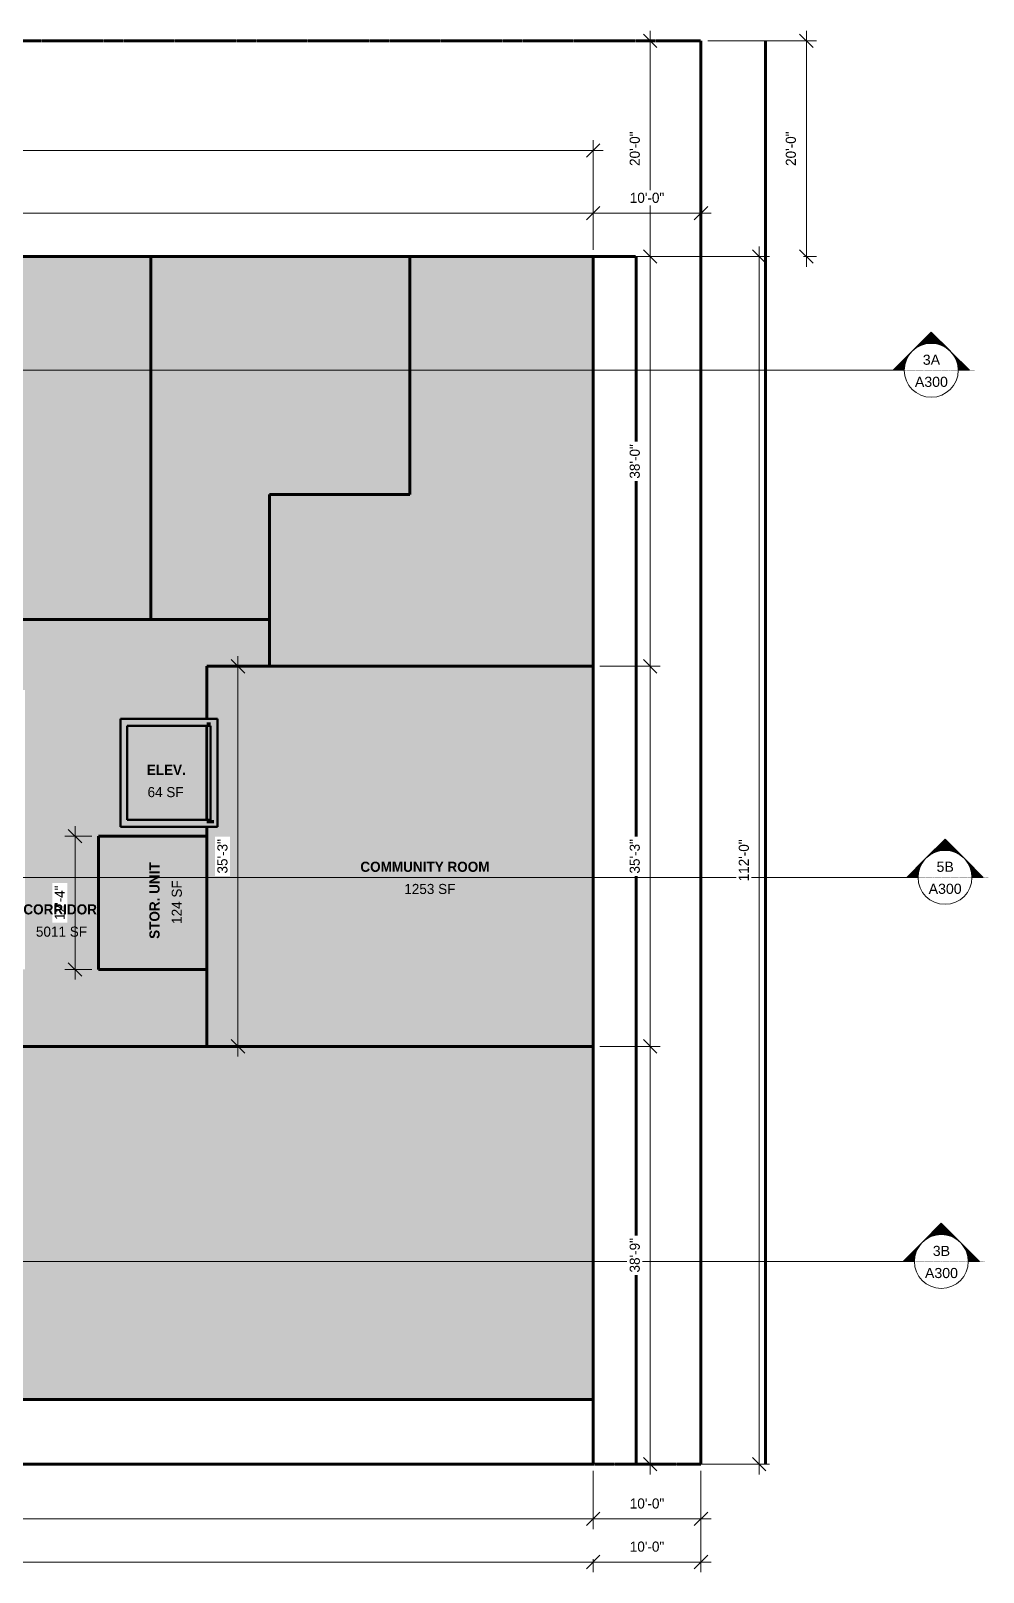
# Model space of a CAD drawing. Header units: inches. Extents: x 8547 to 10795, y 14257 to 16287.
# Drawn here: x 9735 to 10795, y 14488 to 16203 of the extents above; entities that cross this region are included whole.
import ezdxf

# ---------------------------------------------------------------- set-up
doc = ezdxf.new("R2010")
doc.units = ezdxf.units.IN
doc.header["$MEASUREMENT"] = 0
doc.linetypes.add('Double Dash 3_8_', pattern=[1, 0.375, -0.125, 0.125, -0.125, 0.125, -0.125])
for name, color, linetype, lineweight in [('A-ANNO-DIMS-1', 211, 'Continuous', 20), ('A-AREA-1', 7, 'Continuous', 140), ('A-AREA-IDEN', 2, 'Continuous', 9), ('A-AREA-PATT-1', 10, 'Continuous', 9), ('A-AREA-PATT-2', 9, 'Continuous', 9), ('A-AREA-PATT-3', 254, 'Continuous', 9), ('A-WALL', 113, 'Continuous', 13), ('A-WALL-1', 113, 'Continuous', 50), ('C-PROP-LINE-1', 91, 'Double Dash 3_8_', 140), ('G-ANNO-SYMB', 111, 'Continuous', 9)]:
    doc.layers.add(name, color=color, linetype=linetype, lineweight=lineweight)
doc.styles.add('Arial', font='arial.ttf', dxfattribs={"height": 11.25})
doc.styles.add('Arial_1', font='arial.ttf', dxfattribs={"width": 0.25, "height": 3.75})
doc.styles.add('Century Gothic', font='ufonts.com_century-gothic.ttf', dxfattribs={"height": 11.25})
doc.styles.add('Century Gothic_B', font='GOTHICB.TTF', dxfattribs={"height": 11.25})
doc.dimstyles.new('OD__1__Tol__', dxfattribs={"dimscale": 12, "dimtxt": 11.746893, "dimasz": 1.25, "dimexe": 0.9375, "dimexo": 0.625, "dimgap": 0.9375, "dimtad": 1, "dimdec": 0, "dimzin": 3, "dimdsep": 46, "dimlunit": 4, "dimtxsty": 'Century Gothic', "dimblk1": 'OBLIQUE', "dimblk2": 'OBLIQUE', "dimsah": 1, "dimcen": 0.09, "dimdle": 0.9375, "dimazin": 0, "dimtfac": 1, "dimtdec": 4, "dimtix": 1, "dimtmove": 0, "dimatfit": 3, "dimfxl": 1, "dimtvp": 1, "dimtfill": 1, "dimfrac": 2, "dimtolj": 1, "dimtzin": 0, "dimlwd": 20, "dimlwe": 20, "dimarcsym": 2})

# ---------------------------------------------------------------- blocks, each defined once
blk = doc.blocks.new('Family - ___-627289-FLOOR PLAN - 5TH FLOOR')
at = {"layer": 'C-PROP-LINE-1'}
for p, q in [((8776.6, 14607.9), (8776.6, 16191.9)), ((8776.6, 16191.9), (10480.6, 16191.9)), ((10480.6, 16191.9), (10480.6, 14607.9)), ((10480.6, 14607.9), (8776.6, 14607.9))]:
    blk.add_line(p, q, dxfattribs=at)
blk = doc.blocks.new('Family - ___-627377-FLOOR PLAN - 5TH FLOOR')
at = {"layer": 'C-PROP-LINE-1'}
for p, q in [((8776.6, 14607.9), (8776.6, 16191.9)), ((8776.6, 16191.9), (10480.6, 16191.9)), ((10480.6, 16191.9), (10480.6, 14607.9)), ((10480.6, 14607.9), (8776.6, 14607.9))]:
    blk.add_line(p, q, dxfattribs=at)
blk = doc.blocks.new('Family - ___-940451-FLOOR PLAN - 5TH FLOOR')
at = {"layer": 'C-PROP-LINE-1'}
for p, q in [((8848.6, 14607.9), (8848.6, 15951.9)), ((8848.6, 15951.9), (10408.6, 15951.9)), ((10408.6, 15951.9), (10408.6, 14607.9)), ((10408.6, 14607.9), (8848.6, 14607.9))]:
    blk.add_line(p, q, dxfattribs=at)
blk = doc.blocks.new('Family - ___-940702-FLOOR PLAN - 5TH FLOOR')
at = {"layer": 'C-PROP-LINE-1'}
blk.add_line((10552.6, 16191.9), (10552.6, 14607.9), dxfattribs=at)
blk = doc.blocks.new('Section - Section Head - Filled-22785-FLOOR PLAN - 5TH FLOOR')
at = {"layer": 'G-ANNO-SYMB'}
h = blk.add_hatch(color=256, dxfattribs=at)
edge = h.paths.add_edge_path(flags=0)
edge.add_line((-0.427, 0.177), (-0.25, 0.354))
edge.add_line((-0.25, 0.354), (-0.25, 0.25))
edge.add_arc((-0.25, 0), 0.25, 90, 135)
h = blk.add_hatch(color=256, dxfattribs=at)
edge = h.paths.add_edge_path(flags=0)
edge.add_arc((-0.25, 0), 0.25, 45, 90)
edge.add_line((-0.25, 0.25), (-0.25, 0.354))
edge.add_line((-0.25, 0.354), (-0.073, 0.177))
h = blk.add_hatch(color=256, dxfattribs=at)
edge = h.paths.add_edge_path(flags=0)
edge.add_arc((-0.25, 0), 0.25, 137.9216, 180)
edge.add_line((-0.5, 0), (-0.604, 0))
edge.add_line((-0.604, 0), (-0.436, 0.168))
h = blk.add_hatch(color=256, dxfattribs=at)
edge = h.paths.add_edge_path(flags=0)
edge.add_line((-0.064, 0.168), (0.104, 0))
edge.add_line((0.104, 0), (0, 0))
edge.add_arc((-0.25, 0), 0.25, 0, 42.0784)
for p, q in [((-0.25, 0.354), (-0.427, 0.177)), ((-0.25, 0.25), (-0.25, 0.354)), ((-0.073, 0.177), (-0.25, 0.354)), ((-0.25, 0.354), (-0.25, 0.25)), ((-0.436, 0.168), (-0.604, 0)), ((0.104, 0), (-0.064, 0.168)), ((-0.604, 0), (-0.5, 0)), ((0, 0), (0.104, 0))]:
    blk.add_line(p, q, dxfattribs=at)
for start, end in [(360, 180), (137.9216, 180), (90, 135), (45, 90), (0, 42.0784), (180, 360)]:
    blk.add_arc((-0.25, 0), 0.25, start, end, dxfattribs=at)
blk = doc.blocks.new('_Oblique')
at = {"color": 0, "linetype": 'ByBlock', "lineweight": -2}
blk.add_line((-0.5, -0.5), (0.5, 0.5), dxfattribs=at)
blk = doc.blocks.new('DIMBLOCK1-FLOOR PLAN - 5TH FLOOR')
at = {"layer": 'A-ANNO-DIMS-1', "color": 0, "lineweight": 20, "transparency": 16777216}
for p, q in [((10597.9, 15940.6), (10597.9, 16203.1)), ((10488.1, 16191.9), (10609.1, 16191.9)), ((10594.8, 15951.9), (10609.1, 15951.9))]:
    blk.add_line(p, q, dxfattribs=at)
at = {"layer": 'Defpoints', "color": 0, "transparency": 16777216}
for p in [(10480.6, 16191.9), (10597.9, 16191.9), (10587.3, 15951.9)]:
    blk.add_point(p, dxfattribs=at)
at = {"layer": 'A-ANNO-DIMS-1', "color": 0, "lineweight": 20, "transparency": 16777216, "xscale": 15, "yscale": 15, "zscale": 15}
for p, rotation in [((10597.9, 16191.9), 90), ((10597.9, 15951.9), 270)]:
    blk.add_blockref('_Oblique', p, dxfattribs=dict(at, rotation=rotation))
at = {"layer": 'A-ANNO-DIMS-1', "color": 0, "transparency": 16777216, "insert": (10580.7, 16071.9), "char_height": 11.25, "attachment_point": 5, "rotation": 90, "style": 'Century Gothic', "bg_fill": 3, "box_fill_scale": 1.25, "bg_fill_color": 256, "bg_fill_true_color": 13158600, "bg_fill_transparency": 0}
blk.add_mtext('\\A1;20\'-0"', dxfattribs=at)
blk = doc.blocks.new('DIMBLOCK3-FLOOR PLAN - 5TH FLOOR')
at = {"layer": 'A-ANNO-DIMS-1', "color": 0, "lineweight": 20, "transparency": 16777216}
for p, q in [((8885.4, 14499), (10371.9, 14499)), ((8896.6, 14502.1), (8896.6, 14487.7)), ((10360.6, 14502.1), (10360.6, 14487.7))]:
    blk.add_line(p, q, dxfattribs=at)
at = {"layer": 'Defpoints', "color": 0, "transparency": 16777216}
for p in [(8896.6, 14509.6), (10360.6, 14509.6), (10360.6, 14499)]:
    blk.add_point(p, dxfattribs=at)
at = {"layer": 'A-ANNO-DIMS-1', "color": 0, "lineweight": 20, "transparency": 16777216, "xscale": 15, "yscale": 15, "zscale": 15, "rotation": 180}
blk.add_blockref('_Oblique', (8896.6, 14499), dxfattribs=at)
at = {"layer": 'A-ANNO-DIMS-1', "color": 0, "lineweight": 20, "transparency": 16777216, "xscale": 15, "yscale": 15, "zscale": 15}
blk.add_blockref('_Oblique', (10360.6, 14499), dxfattribs=at)
at = {"layer": 'A-ANNO-DIMS-1', "color": 0, "transparency": 16777216, "insert": (9628.6, 14516.1), "char_height": 11.25, "attachment_point": 5, "style": 'Century Gothic', "bg_fill": 3, "box_fill_scale": 1.25, "bg_fill_color": 256, "bg_fill_true_color": 13158600, "bg_fill_transparency": 0}
blk.add_mtext('\\A1;122\'-0"', dxfattribs=at)
blk = doc.blocks.new('DIMBLOCK4-FLOOR PLAN - 5TH FLOOR')
at = {"layer": 'A-ANNO-DIMS-1', "color": 0, "lineweight": 20, "transparency": 16777216}
for p, q in [((10480.6, 14600.4), (10480.6, 14487.7)), ((10349.4, 14499), (10491.9, 14499)), ((10360.6, 14502.1), (10360.6, 14487.7))]:
    blk.add_line(p, q, dxfattribs=at)
at = {"layer": 'Defpoints', "color": 0, "transparency": 16777216}
for p in [(10480.6, 14607.9), (10360.6, 14509.6), (10480.6, 14499)]:
    blk.add_point(p, dxfattribs=at)
at = {"layer": 'A-ANNO-DIMS-1', "color": 0, "lineweight": 20, "transparency": 16777216, "xscale": 15, "yscale": 15, "zscale": 15, "rotation": 180}
blk.add_blockref('_Oblique', (10360.6, 14499), dxfattribs=at)
at = {"layer": 'A-ANNO-DIMS-1', "color": 0, "lineweight": 20, "transparency": 16777216, "xscale": 15, "yscale": 15, "zscale": 15}
blk.add_blockref('_Oblique', (10480.6, 14499), dxfattribs=at)
at = {"layer": 'A-ANNO-DIMS-1', "color": 0, "transparency": 16777216, "insert": (10420.6, 14516.1), "char_height": 11.25, "attachment_point": 5, "style": 'Century Gothic', "bg_fill": 3, "box_fill_scale": 1.25, "bg_fill_color": 256, "bg_fill_true_color": 13158600, "bg_fill_transparency": 0}
blk.add_mtext('\\A1;10\'-0"', dxfattribs=at)
blk = doc.blocks.new('DIMBLOCK6-FLOOR PLAN - 5TH FLOOR')
at = {"layer": 'A-ANNO-DIMS-1', "color": 0, "lineweight": 20, "transparency": 16777216}
for p, q in [((8896.6, 14600.4), (8896.6, 14535.7)), ((10360.6, 14600.4), (10360.6, 14535.7)), ((8885.4, 14547), (10371.9, 14547))]:
    blk.add_line(p, q, dxfattribs=at)
at = {"layer": 'Defpoints', "color": 0, "transparency": 16777216}
for p in [(8896.6, 14607.9), (10360.6, 14607.9), (10360.6, 14547)]:
    blk.add_point(p, dxfattribs=at)
at = {"layer": 'A-ANNO-DIMS-1', "color": 0, "lineweight": 20, "transparency": 16777216, "xscale": 15, "yscale": 15, "zscale": 15, "rotation": 180}
blk.add_blockref('_Oblique', (8896.6, 14547), dxfattribs=at)
at = {"layer": 'A-ANNO-DIMS-1', "color": 0, "lineweight": 20, "transparency": 16777216, "xscale": 15, "yscale": 15, "zscale": 15}
blk.add_blockref('_Oblique', (10360.6, 14547), dxfattribs=at)
at = {"layer": 'A-ANNO-DIMS-1', "color": 0, "transparency": 16777216, "insert": (9628.6, 14564.1), "char_height": 11.25, "attachment_point": 5, "style": 'Century Gothic', "bg_fill": 3, "box_fill_scale": 1.25, "bg_fill_color": 256, "bg_fill_true_color": 13158600, "bg_fill_transparency": 0}
blk.add_mtext('\\A1;122\'-0"', dxfattribs=at)
blk = doc.blocks.new('DIMBLOCK7-FLOOR PLAN - 5TH FLOOR')
at = {"layer": 'A-ANNO-DIMS-1', "color": 0, "lineweight": 20, "transparency": 16777216}
for p, q in [((10360.6, 14600.4), (10360.6, 14535.7)), ((10480.6, 14600.4), (10480.6, 14535.7)), ((10349.4, 14547), (10491.9, 14547))]:
    blk.add_line(p, q, dxfattribs=at)
at = {"layer": 'Defpoints', "color": 0, "transparency": 16777216}
for p in [(10360.6, 14607.9), (10480.6, 14607.9), (10480.6, 14547)]:
    blk.add_point(p, dxfattribs=at)
at = {"layer": 'A-ANNO-DIMS-1', "color": 0, "lineweight": 20, "transparency": 16777216, "xscale": 15, "yscale": 15, "zscale": 15, "rotation": 180}
blk.add_blockref('_Oblique', (10360.6, 14547), dxfattribs=at)
at = {"layer": 'A-ANNO-DIMS-1', "color": 0, "lineweight": 20, "transparency": 16777216, "xscale": 15, "yscale": 15, "zscale": 15}
blk.add_blockref('_Oblique', (10480.6, 14547), dxfattribs=at)
at = {"layer": 'A-ANNO-DIMS-1', "color": 0, "transparency": 16777216, "insert": (10420.6, 14564.1), "char_height": 11.25, "attachment_point": 5, "style": 'Century Gothic', "bg_fill": 3, "box_fill_scale": 1.25, "bg_fill_color": 256, "bg_fill_true_color": 13158600, "bg_fill_transparency": 0}
blk.add_mtext('\\A1;10\'-0"', dxfattribs=at)
blk = doc.blocks.new('DIMBLOCK13-FLOOR PLAN - 5TH FLOOR')
at = {"layer": 'A-ANNO-DIMS-1', "color": 0, "lineweight": 20, "transparency": 16777216}
for p, q in [((10424.2, 16203.1), (10424.2, 15940.6)), ((10427.3, 16191.9), (10412.9, 16191.9)), ((10368.1, 15951.9), (10435.4, 15951.9))]:
    blk.add_line(p, q, dxfattribs=at)
at = {"layer": 'Defpoints', "color": 0, "transparency": 16777216}
for p in [(10434.8, 16191.9), (10360.6, 15951.9), (10424.2, 15951.9)]:
    blk.add_point(p, dxfattribs=at)
at = {"layer": 'A-ANNO-DIMS-1', "color": 0, "lineweight": 20, "transparency": 16777216, "xscale": 15, "yscale": 15, "zscale": 15}
for p, rotation in [((10424.2, 16191.9), 90), ((10424.2, 15951.9), 270)]:
    blk.add_blockref('_Oblique', p, dxfattribs=dict(at, rotation=rotation))
at = {"layer": 'A-ANNO-DIMS-1', "color": 0, "transparency": 16777216, "insert": (10407, 16071.9), "char_height": 11.25, "attachment_point": 5, "rotation": 90, "style": 'Century Gothic', "bg_fill": 3, "box_fill_scale": 1.25, "bg_fill_color": 256, "bg_fill_true_color": 13158600, "bg_fill_transparency": 0}
blk.add_mtext('\\A1;20\'-0"', dxfattribs=at)
blk = doc.blocks.new('DIMBLOCK14-FLOOR PLAN - 5TH FLOOR')
at = {"layer": 'A-ANNO-DIMS-1', "color": 0, "lineweight": 20, "transparency": 16777216}
for p, q in [((10424.2, 15963.1), (10424.2, 15484.6)), ((10368.1, 15951.9), (10435.4, 15951.9)), ((10368.1, 15495.9), (10435.4, 15495.9))]:
    blk.add_line(p, q, dxfattribs=at)
at = {"layer": 'Defpoints', "color": 0, "transparency": 16777216}
for p in [(10360.6, 15951.9), (10360.6, 15495.9), (10424.2, 15495.9)]:
    blk.add_point(p, dxfattribs=at)
at = {"layer": 'A-ANNO-DIMS-1', "color": 0, "lineweight": 20, "transparency": 16777216, "xscale": 15, "yscale": 15, "zscale": 15}
for p, rotation in [((10424.2, 15951.9), 90), ((10424.2, 15495.9), 270)]:
    blk.add_blockref('_Oblique', p, dxfattribs=dict(at, rotation=rotation))
at = {"layer": 'A-ANNO-DIMS-1', "color": 0, "transparency": 16777216, "insert": (10407, 15723.9), "char_height": 11.25, "attachment_point": 5, "rotation": 90, "style": 'Century Gothic', "bg_fill": 3, "box_fill_scale": 1.25, "bg_fill_color": 256, "bg_fill_true_color": 13158600, "bg_fill_transparency": 0}
blk.add_mtext('\\A1;38\'-0"', dxfattribs=at)
blk = doc.blocks.new('DIMBLOCK15-FLOOR PLAN - 5TH FLOOR')
at = {"layer": 'A-ANNO-DIMS-1', "color": 0, "lineweight": 20, "transparency": 16777216}
for p, q in [((10424.2, 15507.1), (10424.2, 15061.6)), ((10368.1, 15495.9), (10435.4, 15495.9)), ((10368.1, 15072.9), (10435.4, 15072.9))]:
    blk.add_line(p, q, dxfattribs=at)
at = {"layer": 'Defpoints', "color": 0, "transparency": 16777216}
for p in [(10360.6, 15495.9), (10360.6, 15072.9), (10424.2, 15072.9)]:
    blk.add_point(p, dxfattribs=at)
at = {"layer": 'A-ANNO-DIMS-1', "color": 0, "lineweight": 20, "transparency": 16777216, "xscale": 15, "yscale": 15, "zscale": 15}
for p, rotation in [((10424.2, 15495.9), 90), ((10424.2, 15072.9), 270)]:
    blk.add_blockref('_Oblique', p, dxfattribs=dict(at, rotation=rotation))
at = {"layer": 'A-ANNO-DIMS-1', "color": 0, "transparency": 16777216, "insert": (10407, 15284.4), "char_height": 11.25, "attachment_point": 5, "rotation": 90, "style": 'Century Gothic', "bg_fill": 3, "box_fill_scale": 1.25, "bg_fill_color": 256, "bg_fill_true_color": 13158600, "bg_fill_transparency": 0}
blk.add_mtext('\\A1;35\'-3"', dxfattribs=at)
blk = doc.blocks.new('DIMBLOCK16-FLOOR PLAN - 5TH FLOOR')
at = {"layer": 'A-ANNO-DIMS-1', "color": 0, "lineweight": 20, "transparency": 16777216}
for p, q in [((10424.2, 15084.1), (10424.2, 14596.6)), ((10368.1, 15072.9), (10435.4, 15072.9)), ((10427.3, 14607.9), (10412.9, 14607.9))]:
    blk.add_line(p, q, dxfattribs=at)
at = {"layer": 'Defpoints', "color": 0, "transparency": 16777216}
for p in [(10360.6, 15072.9), (10424.2, 14607.9), (10434.8, 14607.9)]:
    blk.add_point(p, dxfattribs=at)
at = {"layer": 'A-ANNO-DIMS-1', "color": 0, "lineweight": 20, "transparency": 16777216, "xscale": 15, "yscale": 15, "zscale": 15}
for p, rotation in [((10424.2, 15072.9), 90), ((10424.2, 14607.9), 270)]:
    blk.add_blockref('_Oblique', p, dxfattribs=dict(at, rotation=rotation))
at = {"layer": 'A-ANNO-DIMS-1', "color": 0, "transparency": 16777216, "insert": (10407, 14840.4), "char_height": 11.25, "attachment_point": 5, "rotation": 90, "style": 'Century Gothic', "bg_fill": 3, "box_fill_scale": 1.25, "bg_fill_color": 256, "bg_fill_true_color": 13158600, "bg_fill_transparency": 0}
blk.add_mtext('\\A1;38\'-9"', dxfattribs=at)
blk = doc.blocks.new('DIMBLOCK18-FLOOR PLAN - 5TH FLOOR')
at = {"layer": 'A-ANNO-DIMS-1', "color": 0, "lineweight": 20, "transparency": 16777216}
for p, q in [((9802.9, 15306.9), (9772.9, 15306.9)), ((9784.1, 15147.2), (9784.1, 15318.1)), ((9802.9, 15158.5), (9772.9, 15158.5))]:
    blk.add_line(p, q, dxfattribs=at)
at = {"layer": 'Defpoints', "color": 0, "transparency": 16777216}
for p in [(9784.1, 15306.9), (9810.4, 15306.9), (9810.4, 15158.5)]:
    blk.add_point(p, dxfattribs=at)
at = {"layer": 'A-ANNO-DIMS-1', "color": 0, "lineweight": 20, "transparency": 16777216, "xscale": 15, "yscale": 15, "zscale": 15}
for p, rotation in [((9784.1, 15306.9), 90), ((9784.1, 15158.5), 270)]:
    blk.add_blockref('_Oblique', p, dxfattribs=dict(at, rotation=rotation))
at = {"layer": 'A-ANNO-DIMS-1', "color": 0, "transparency": 16777216, "insert": (9767.1, 15232.7), "char_height": 11.25, "attachment_point": 5, "rotation": 90, "style": 'Century Gothic', "bg_fill": 3, "box_fill_scale": 1.25, "bg_fill_color": 256, "bg_fill_true_color": 13158600, "bg_fill_transparency": 0}
blk.add_mtext('\\A1;12\'-4"', dxfattribs=at)
blk = doc.blocks.new('DIMBLOCK19-FLOOR PLAN - 5TH FLOOR')
at = {"layer": 'A-ANNO-DIMS-1', "color": 0, "lineweight": 20, "transparency": 16777216}
for p, q in [((9965.4, 15061.6), (9965.4, 15507.1)), ((9962.3, 15495.9), (9976.6, 15495.9)), ((9962.3, 15072.9), (9976.6, 15072.9))]:
    blk.add_line(p, q, dxfattribs=at)
at = {"layer": 'Defpoints', "color": 0, "transparency": 16777216}
for p in [(9954.8, 15495.9), (9965.4, 15495.9), (9954.8, 15072.9)]:
    blk.add_point(p, dxfattribs=at)
at = {"layer": 'A-ANNO-DIMS-1', "color": 0, "lineweight": 20, "transparency": 16777216, "xscale": 15, "yscale": 15, "zscale": 15}
for p, rotation in [((9965.4, 15495.9), 90), ((9965.4, 15072.9), 270)]:
    blk.add_blockref('_Oblique', p, dxfattribs=dict(at, rotation=rotation))
at = {"layer": 'A-ANNO-DIMS-1', "color": 0, "transparency": 16777216, "insert": (9948.2, 15284.4), "char_height": 11.25, "attachment_point": 5, "rotation": 90, "style": 'Century Gothic', "bg_fill": 3, "box_fill_scale": 1.25, "bg_fill_color": 256, "bg_fill_true_color": 13158600, "bg_fill_transparency": 0}
blk.add_mtext('\\A1;35\'-3"', dxfattribs=at)
blk = doc.blocks.new('DIMBLOCK21-FLOOR PLAN - 5TH FLOOR')
at = {"layer": 'A-ANNO-DIMS-1', "color": 0, "lineweight": 20, "transparency": 16777216}
for p, q in [((8896.6, 15959.4), (8896.6, 16011.3)), ((10360.6, 15959.4), (10360.6, 16011.3)), ((8885.4, 16000.1), (10371.9, 16000.1))]:
    blk.add_line(p, q, dxfattribs=at)
at = {"layer": 'Defpoints', "color": 0, "transparency": 16777216}
for p in [(10360.6, 16000.1), (8896.6, 15951.9), (10360.6, 15951.9)]:
    blk.add_point(p, dxfattribs=at)
at = {"layer": 'A-ANNO-DIMS-1', "color": 0, "lineweight": 20, "transparency": 16777216, "xscale": 15, "yscale": 15, "zscale": 15, "rotation": 180}
blk.add_blockref('_Oblique', (8896.6, 16000.1), dxfattribs=at)
at = {"layer": 'A-ANNO-DIMS-1', "color": 0, "lineweight": 20, "transparency": 16777216, "xscale": 15, "yscale": 15, "zscale": 15}
blk.add_blockref('_Oblique', (10360.6, 16000.1), dxfattribs=at)
at = {"layer": 'A-ANNO-DIMS-1', "color": 0, "transparency": 16777216, "insert": (9628.6, 16017.2), "char_height": 11.25, "attachment_point": 5, "style": 'Century Gothic', "bg_fill": 3, "box_fill_scale": 1.25, "bg_fill_color": 256, "bg_fill_true_color": 13158600, "bg_fill_transparency": 0}
blk.add_mtext('\\A1;122\'-0"', dxfattribs=at)
blk = doc.blocks.new('DIMBLOCK22-FLOOR PLAN - 5TH FLOOR')
at = {"layer": 'A-ANNO-DIMS-1', "color": 0, "lineweight": 20, "transparency": 16777216}
for p, q in [((10360.6, 15959.4), (10360.6, 16011.3)), ((10349.4, 16000.1), (10491.9, 16000.1)), ((10480.6, 16003.2), (10480.6, 15988.8))]:
    blk.add_line(p, q, dxfattribs=at)
at = {"layer": 'Defpoints', "color": 0, "transparency": 16777216}
for p in [(10480.6, 16010.7), (10480.6, 16000.1), (10360.6, 15951.9)]:
    blk.add_point(p, dxfattribs=at)
at = {"layer": 'A-ANNO-DIMS-1', "color": 0, "lineweight": 20, "transparency": 16777216, "xscale": 15, "yscale": 15, "zscale": 15, "rotation": 180}
blk.add_blockref('_Oblique', (10360.6, 16000.1), dxfattribs=at)
at = {"layer": 'A-ANNO-DIMS-1', "color": 0, "lineweight": 20, "transparency": 16777216, "xscale": 15, "yscale": 15, "zscale": 15}
blk.add_blockref('_Oblique', (10480.6, 16000.1), dxfattribs=at)
at = {"layer": 'A-ANNO-DIMS-1', "color": 0, "transparency": 16777216, "insert": (10420.6, 16017.2), "char_height": 11.25, "attachment_point": 5, "style": 'Century Gothic', "bg_fill": 3, "box_fill_scale": 1.25, "bg_fill_color": 256, "bg_fill_true_color": 13158600, "bg_fill_transparency": 0}
blk.add_mtext('\\A1;10\'-0"', dxfattribs=at)
blk = doc.blocks.new('DIMBLOCK23-FLOOR PLAN - 5TH FLOOR')
at = {"layer": 'A-ANNO-DIMS-1', "color": 0, "lineweight": 20, "transparency": 16777216}
for p, q in [((8896.6, 15959.4), (8896.6, 16081.3)), ((10360.6, 15959.4), (10360.6, 16081.3)), ((8885.4, 16070), (10371.9, 16070))]:
    blk.add_line(p, q, dxfattribs=at)
at = {"layer": 'Defpoints', "color": 0, "transparency": 16777216}
for p in [(10360.6, 16070), (8896.6, 15951.9), (10360.6, 15951.9)]:
    blk.add_point(p, dxfattribs=at)
at = {"layer": 'A-ANNO-DIMS-1', "color": 0, "lineweight": 20, "transparency": 16777216, "xscale": 15, "yscale": 15, "zscale": 15, "rotation": 180}
blk.add_blockref('_Oblique', (8896.6, 16070), dxfattribs=at)
at = {"layer": 'A-ANNO-DIMS-1', "color": 0, "lineweight": 20, "transparency": 16777216, "xscale": 15, "yscale": 15, "zscale": 15}
blk.add_blockref('_Oblique', (10360.6, 16070), dxfattribs=at)
at = {"layer": 'A-ANNO-DIMS-1', "color": 0, "transparency": 16777216, "insert": (9628.6, 16087.2), "char_height": 11.25, "attachment_point": 5, "style": 'Century Gothic', "bg_fill": 3, "box_fill_scale": 1.25, "bg_fill_color": 256, "bg_fill_true_color": 13158600, "bg_fill_transparency": 0}
blk.add_mtext('\\A1;122\'-0"', dxfattribs=at)
blk = doc.blocks.new('DIMBLOCK24-FLOOR PLAN - 5TH FLOOR')
at = {"layer": 'A-ANNO-DIMS-1', "color": 0, "lineweight": 20, "transparency": 16777216}
for p, q in [((10545.5, 14596.6), (10545.5, 15963.1)), ((10368.1, 15951.9), (10556.8, 15951.9)), ((10368.1, 14607.9), (10556.8, 14607.9))]:
    blk.add_line(p, q, dxfattribs=at)
at = {"layer": 'Defpoints', "color": 0, "transparency": 16777216}
for p in [(10360.6, 15951.9), (10545.5, 15951.9), (10360.6, 14607.9)]:
    blk.add_point(p, dxfattribs=at)
at = {"layer": 'A-ANNO-DIMS-1', "color": 0, "lineweight": 20, "transparency": 16777216, "xscale": 15, "yscale": 15, "zscale": 15}
for p, rotation in [((10545.5, 15951.9), 90), ((10545.5, 14607.9), 270)]:
    blk.add_blockref('_Oblique', p, dxfattribs=dict(at, rotation=rotation))
at = {"layer": 'A-ANNO-DIMS-1', "color": 0, "transparency": 16777216, "insert": (10528.4, 15279.9), "char_height": 11.25, "attachment_point": 5, "rotation": 90, "style": 'Century Gothic', "bg_fill": 3, "box_fill_scale": 1.25, "bg_fill_color": 256, "bg_fill_true_color": 13158600, "bg_fill_transparency": 0}
blk.add_mtext('\\A1;112\'-0"', dxfattribs=at)

msp = doc.modelspace()

# ---------------------------------------------------------------- hatches: boundary and pattern name
at = {"layer": 'A-AREA-PATT-1'}
for points in [[(9838.4, 15547.9), (9868.6, 15547.9), (9868.6, 15951.9), (9628.6, 15951.9), (9628.6, 15547.9), (9834.6, 15547.9)], [(9942.6, 15547.9), (10000.6, 15547.9), (10000.6, 15686.9), (10156.6, 15686.9), (10156.6, 15951.9), (9868.6, 15951.9), (9868.6, 15547.9), (9938.8, 15547.9)], [(9888.6, 15321.2), (9930.6, 15321.2), (9930.6, 15433.5), (9838.4, 15433.5), (9838.4, 15321.2), (9842.2, 15321.2)], [(9842.2, 15158.5), (9930.6, 15158.5), (9930.6, 15306.9), (9810.4, 15306.9), (9810.4, 15158.5), (9834.6, 15158.5)]]:
    msp.add_hatch(color=256, dxfattribs=at).paths.add_polyline_path(points, flags=0)
at = {"layer": 'A-AREA-PATT-2'}
for points in [[(9935, 14679.9), (10360.6, 14679.9), (10360.6, 15072.9), (9930.6, 15072.9), (9930.6, 15158.5), (9810.4, 15158.5), (9810.4, 15306.9), (9930.6, 15306.9), (9930.6, 15321.2), (9838.4, 15321.2), (9838.4, 15433.5), (9930.6, 15433.5), (9930.6, 15495.9), (10000.6, 15495.9), (10000.6, 15547.9), (9256.6, 15547.9), (9256.6, 15495.9), (9326.6, 15495.9), (9326.6, 15469.5), (9728.6, 15469.5), (9728.6, 15158.5), (9326.6, 15158.5), (9326.6, 15087.9), (8896.6, 15087.9), (8896.6, 14679.9), (9930.6, 14679.9)], [(10360.6, 15072.9), (10360.6, 15495.9), (9930.6, 15495.9), (9930.6, 15433.5), (9938.8, 15433.5), (9938.8, 15321.2), (9930.6, 15321.2), (9930.6, 15072.9), (10187.1, 15072.9)]]:
    msp.add_hatch(color=256, dxfattribs=at).paths.add_polyline_path(points, flags=0)
at = {"layer": 'A-AREA-PATT-3'}
msp.add_hatch(color=256, dxfattribs=at).paths.add_polyline_path([(10000.6, 15495.9), (10360.6, 15495.9), (10360.6, 15951.9), (10156.6, 15951.9), (10156.6, 15686.9), (10000.6, 15686.9), (10000.6, 15547.9)], flags=0)
at = {"layer": 'A-WALL'}
for points in [[(9935, 15429.7), (9935, 15433.5), (9930.6, 15433.5), (9930.6, 15429.7)], [(9938.8, 15325), (9938.8, 15433.5), (9935, 15433.5), (9935, 15325)], [(9930.6, 15321.2), (9938.8, 15321.2), (9938.8, 15325), (9930.6, 15325), (9930.6, 15324.6)]]:
    msp.add_hatch(color=256, dxfattribs=at).paths.add_polyline_path(points, flags=0)

# ---------------------------------------------------------------- linework, layer by layer
at = {"layer": 'A-AREA-1'}
for p, q in [((8896.6, 15951.9), (10360.6, 15951.9)), ((9868.6, 15547.9), (9868.6, 15951.9)), ((10156.6, 15686.9), (10156.6, 15951.9)), ((10360.6, 14607.9), (10360.6, 15951.9)), ((10156.6, 15686.9), (10000.6, 15686.9)), ((10000.6, 15686.9), (10000.6, 15495.9)), ((9256.6, 15547.9), (10000.6, 15547.9)), ((9930.6, 15495.9), (9930.6, 15437.4)), ((10360.6, 15495.9), (9930.6, 15495.9)), ((9930.6, 15429.7), (9930.6, 15325)), ((9810.4, 15306.9), (9810.4, 15158.5)), ((9810.4, 15306.9), (9930.6, 15306.9)), ((9930.6, 15317.4), (9930.6, 15072.9)), ((9810.4, 15158.5), (9930.6, 15158.5)), ((9326.6, 15072.9), (9930.6, 15072.9)), ((10360.6, 15072.9), (9930.6, 15072.9)), ((10360.6, 14679.9), (8896.6, 14679.9)), ((8896.6, 14607.9), (10360.6, 14607.9))]:
    msp.add_line(p, q, dxfattribs=at)
at = {"layer": 'A-WALL-1'}
for p, q in [((9942.6, 15437.4), (9834.6, 15437.4)), ((9834.6, 15437.4), (9834.6, 15317.4)), ((9842.2, 15429.7), (9935, 15429.7)), ((9842.2, 15325), (9842.2, 15429.7)), ((9935, 15429.7), (9935, 15325)), ((9942.6, 15317.4), (9942.6, 15437.4)), ((9935, 15325), (9842.2, 15325)), ((9834.6, 15317.4), (9942.6, 15317.4))]:
    msp.add_line(p, q, dxfattribs=at)
at = {"layer": 'G-ANNO-SYMB'}
for p, q in [((8619.4, 15825.3), (10706.9, 15825.3)), ((8634.7, 15261), (10722.2, 15261)), ((8630.5, 14833.5), (10718.1, 14833.5))]:
    msp.add_line(p, q, dxfattribs=at)

# ---------------------------------------------------------------- block references
at = {"layer": 'C-PROP-LINE-1'}
for name in ['Family - ___-627289-FLOOR PLAN - 5TH FLOOR', 'Family - ___-627377-FLOOR PLAN - 5TH FLOOR', 'Family - ___-940702-FLOOR PLAN - 5TH FLOOR', 'Family - ___-940451-FLOOR PLAN - 5TH FLOOR']:
    msp.add_blockref(name, (0, 0), dxfattribs=at)
at = {"layer": 'G-ANNO-SYMB', "extrusion": (0, 0, -1), "xscale": 120, "yscale": 120, "zscale": 120}
for p in [(-10706.9, 15825.3), (-10722.2, 15261), (-10718.1, 14833.5)]:
    msp.add_blockref('Section - Section Head - Filled-22785-FLOOR PLAN - 5TH FLOOR', p, dxfattribs=at)

# ---------------------------------------------------------------- texts
at = {"layer": 'A-AREA-IDEN', "char_height": 11.25, "attachment_point": 1}
for s, insert, width, style in [('ELEV.', (9863.9, 15386.3), 47.722, 'Century Gothic_B'), ('64 SF', (9864.8, 15361.5), 45.45, 'Century Gothic'), ('COMMUNITY ROOM', (10101.6, 15278.4), 185.209, 'Century Gothic_B'), ('1253 SF', (10150.5, 15253.7), 66.66, 'Century Gothic')]:
    msp.add_mtext(s, dxfattribs=dict(at, insert=insert, width=width, style=style))
at = {"layer": 'A-AREA-IDEN', "char_height": 11.25, "attachment_point": 1, "rotation": 90}
for s, insert, width, style in [('STOR. UNIT', (9866.9, 15192.5), 96.581, 'Century Gothic_B'), ('124 SF', (9891.7, 15209.2), 56.055, 'Century Gothic')]:
    msp.add_mtext(s, dxfattribs=dict(at, insert=insert, width=width, style=style))
at = {"layer": 'G-ANNO-SYMB', "attachment_point": 1}
for s, insert, char_height, width, style in [('3A', (10727.5, 15842.7), 11.25, 23.482, 'Arial'), ('______________________________________________________________________________________', (10707, 15829.8), 3.75, 73.288, 'Arial_1'), ('A300', (10718.7, 15818.1), 11.25, 44.692, 'Arial'), ('5B', (10742.8, 15278.4), 11.25, 23.482, 'Arial'), ('______________________________________________________________________________________', (10722.3, 15265.6), 3.75, 73.288, 'Arial_1'), ('A300', (10734, 15253.9), 11.25, 44.692, 'Arial'), ('3B', (10738.6, 14850.9), 11.25, 23.482, 'Arial'), ('______________________________________________________________________________________', (10718.1, 14838.1), 3.75, 73.288, 'Arial_1'), ('A300', (10729.9, 14826.3), 11.25, 44.692, 'Arial')]:
    msp.add_mtext(s, dxfattribs=dict(at, insert=insert, char_height=char_height, width=width, style=style))

# ---------------------------------------------------------------- dimensions: what is measured, and where the dimension line sits
at = {"layer": 'A-ANNO-DIMS-1'}
dim = msp.add_linear_dim(base=(10360.6, 14499), p1=(8896.6, 14509.6), p2=(10360.6, 14509.6), dimstyle='OD__1__Tol__', override={"dimpost": '<>', "dimfxl": 1464}, dxfattribs=at)
dim.commit()
dim.dimension.update_dxf_attribs({"geometry": 'DIMBLOCK3-FLOOR PLAN - 5TH FLOOR', "text_midpoint": (9628.6, 14516.1)})

# ---------------------------------------------------------------- next in the draw order: dimensions: what is measured, and where the dimension line sits
for base, p1, p2, override, picture, middle in [((10424.2, 15951.9), (10434.8, 16191.9), (10360.6, 15951.9), {"dimpost": '<>', "dimfxl": 251.204025}, 'DIMBLOCK13-FLOOR PLAN - 5TH FLOOR', (10407, 16071.9)), ((10597.9, 16191.9), (10587.3, 15951.9), (10480.6, 16191.9), {"dimpost": '<>', "dimfxl": 262.630719}, 'DIMBLOCK1-FLOOR PLAN - 5TH FLOOR', (10580.7, 16071.9)), ((9965.4, 15495.9), (9954.8, 15072.9), (9954.8, 15495.9), {"dimpost": '<>', "dimfxl": 423}, 'DIMBLOCK19-FLOOR PLAN - 5TH FLOOR', (9948.2, 15284.4)), ((9784.1, 15306.9), (9810.4, 15158.5), (9810.4, 15306.9), {"dimpost": '<>', "dimfxl": 148.401644}, 'DIMBLOCK18-FLOOR PLAN - 5TH FLOOR', (9767.1, 15232.7))]:
    dim = msp.add_linear_dim(base=base, p1=p1, p2=p2, angle=90, dimstyle='OD__1__Tol__', override=override, dxfattribs=at)
    dim.commit()
    dim.dimension.update_dxf_attribs({"geometry": picture, "text_midpoint": middle})
dim = msp.add_linear_dim(base=(10480.6, 14499), p1=(10360.6, 14509.6), p2=(10480.6, 14607.9), dimstyle='OD__1__Tol__', override={"dimpost": '<>', "dimfxl": 155.096858}, dxfattribs=at)
dim.commit()
dim.dimension.update_dxf_attribs({"geometry": 'DIMBLOCK4-FLOOR PLAN - 5TH FLOOR', "text_midpoint": (10420.6, 14516.1)})

# ---------------------------------------------------------------- next in the draw order: texts
at = {"layer": 'A-AREA-IDEN', "char_height": 11.25, "attachment_point": 1}
for s, insert, width, style in [('CORRIDOR', (9726.6, 15231), 100.747, 'Century Gothic_B'), ('5011 SF', (9740.6, 15206.2), 66.66, 'Century Gothic')]:
    msp.add_mtext(s, dxfattribs=dict(at, insert=insert, width=width, style=style))

# ---------------------------------------------------------------- next in the draw order: dimensions: what is measured, and where the dimension line sits
at = {"layer": 'A-ANNO-DIMS-1'}
dim = msp.add_linear_dim(base=(10424.2, 15495.9), p1=(10360.6, 15951.9), p2=(10360.6, 15495.9), angle=90, dimstyle='OD__1__Tol__', override={"dimpost": '<>', "dimfxl": 456}, dxfattribs=at)
dim.commit()
dim.dimension.update_dxf_attribs({"geometry": 'DIMBLOCK14-FLOOR PLAN - 5TH FLOOR', "text_midpoint": (10407, 15723.9)})
dim = msp.add_linear_dim(base=(10360.6, 14547), p1=(8896.6, 14607.9), p2=(10360.6, 14607.9), dimstyle='OD__1__Tol__', override={"dimpost": '<>', "dimfxl": 1464}, dxfattribs=at)
dim.commit()
dim.dimension.update_dxf_attribs({"geometry": 'DIMBLOCK6-FLOOR PLAN - 5TH FLOOR', "text_midpoint": (9628.6, 14564.1)})

# ---------------------------------------------------------------- next in the draw order: dimensions: what is measured, and where the dimension line sits
for base, p1, p2, override, picture, middle in [((10360.6, 16000.1), (8896.6, 15951.9), (10360.6, 15951.9), {"dimpost": '<>', "dimfxl": 1464}, 'DIMBLOCK21-FLOOR PLAN - 5TH FLOOR', (9628.6, 16017.2)), ((10480.6, 14547), (10360.6, 14607.9), (10480.6, 14607.9), {"dimpost": '<>', "dimfxl": 120}, 'DIMBLOCK7-FLOOR PLAN - 5TH FLOOR', (10420.6, 14564.1))]:
    dim = msp.add_linear_dim(base=base, p1=p1, p2=p2, dimstyle='OD__1__Tol__', override=override, dxfattribs=at)
    dim.commit()
    dim.dimension.update_dxf_attribs({"geometry": picture, "text_midpoint": middle})
dim = msp.add_linear_dim(base=(10424.2, 15072.9), p1=(10360.6, 15495.9), p2=(10360.6, 15072.9), angle=90, dimstyle='OD__1__Tol__', override={"dimpost": '<>', "dimfxl": 423}, dxfattribs=at)
dim.commit()
dim.dimension.update_dxf_attribs({"geometry": 'DIMBLOCK15-FLOOR PLAN - 5TH FLOOR', "text_midpoint": (10407, 15284.4)})

# ---------------------------------------------------------------- next in the draw order: dimensions: what is measured, and where the dimension line sits
dim = msp.add_linear_dim(base=(10480.6, 16000.1), p1=(10360.6, 15951.9), p2=(10480.6, 16010.7), dimstyle='OD__1__Tol__', override={"dimpost": '<>', "dimfxl": 133.640274}, dxfattribs=at)
dim.commit()
dim.dimension.update_dxf_attribs({"geometry": 'DIMBLOCK22-FLOOR PLAN - 5TH FLOOR', "text_midpoint": (10420.6, 16017.2)})
dim = msp.add_linear_dim(base=(10424.2, 14607.9), p1=(10360.6, 15072.9), p2=(10434.8, 14607.9), angle=90, dimstyle='OD__1__Tol__', override={"dimpost": '<>', "dimfxl": 470.880518}, dxfattribs=at)
dim.commit()
dim.dimension.update_dxf_attribs({"geometry": 'DIMBLOCK16-FLOOR PLAN - 5TH FLOOR', "text_midpoint": (10407, 14840.4)})

# ---------------------------------------------------------------- next in the draw order: dimensions: what is measured, and where the dimension line sits
dim = msp.add_linear_dim(base=(10360.6, 16070), p1=(8896.6, 15951.9), p2=(10360.6, 15951.9), dimstyle='OD__1__Tol__', override={"dimpost": '<>', "dimfxl": 1464}, dxfattribs=at)
dim.commit()
dim.dimension.update_dxf_attribs({"geometry": 'DIMBLOCK23-FLOOR PLAN - 5TH FLOOR', "text_midpoint": (9628.6, 16087.2)})

# ---------------------------------------------------------------- next in the draw order: dimensions: what is measured, and where the dimension line sits
dim = msp.add_linear_dim(base=(10545.5, 15951.9), p1=(10360.6, 14607.9), p2=(10360.6, 15951.9), angle=90, dimstyle='OD__1__Tol__', override={"dimpost": '<>', "dimfxl": 1344}, dxfattribs=at)
dim.commit()
dim.dimension.update_dxf_attribs({"geometry": 'DIMBLOCK24-FLOOR PLAN - 5TH FLOOR', "text_midpoint": (10528.4, 15279.9)})

doc.saveas('drawing.dxf')
